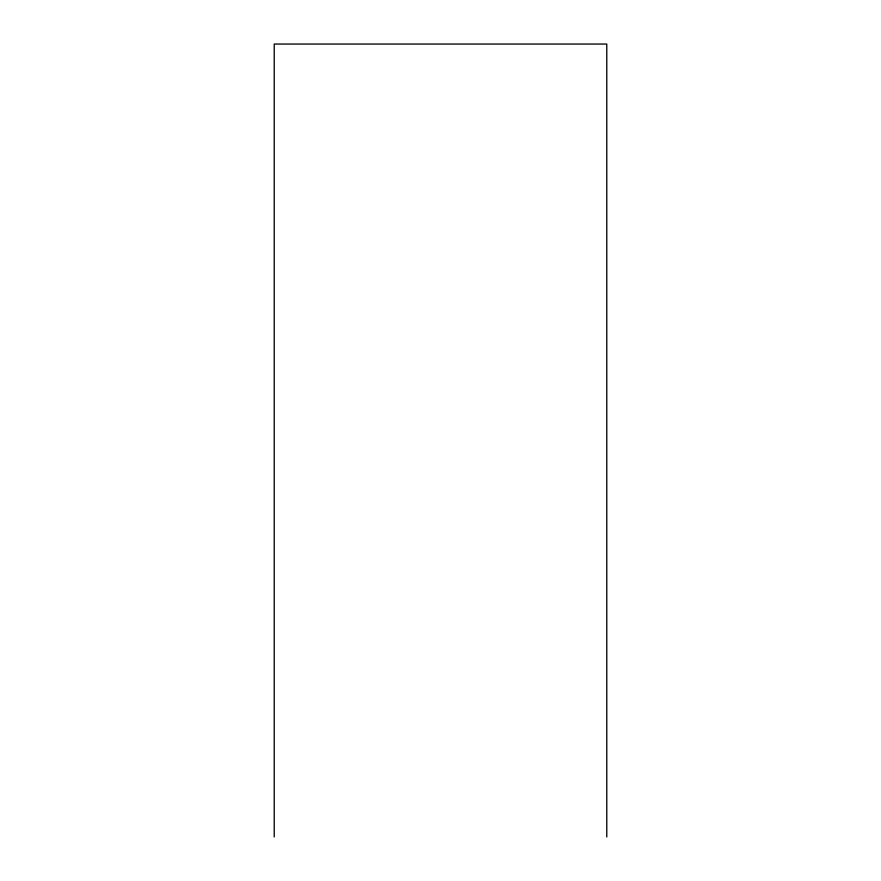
<?xml version="1.0" encoding="UTF-8"?>
<svg xmlns="http://www.w3.org/2000/svg" width="881" height="881" viewBox="0 0 881 881"><rect width="100%" height="100%" fill="white"/><g stroke="black" fill="none" stroke-linecap="round" stroke-linejoin="round"><path stroke-width="1.32" d="M606.778 836.95L606.778 44.05L274.222 44.05L274.222 836.95"/></g></svg>
